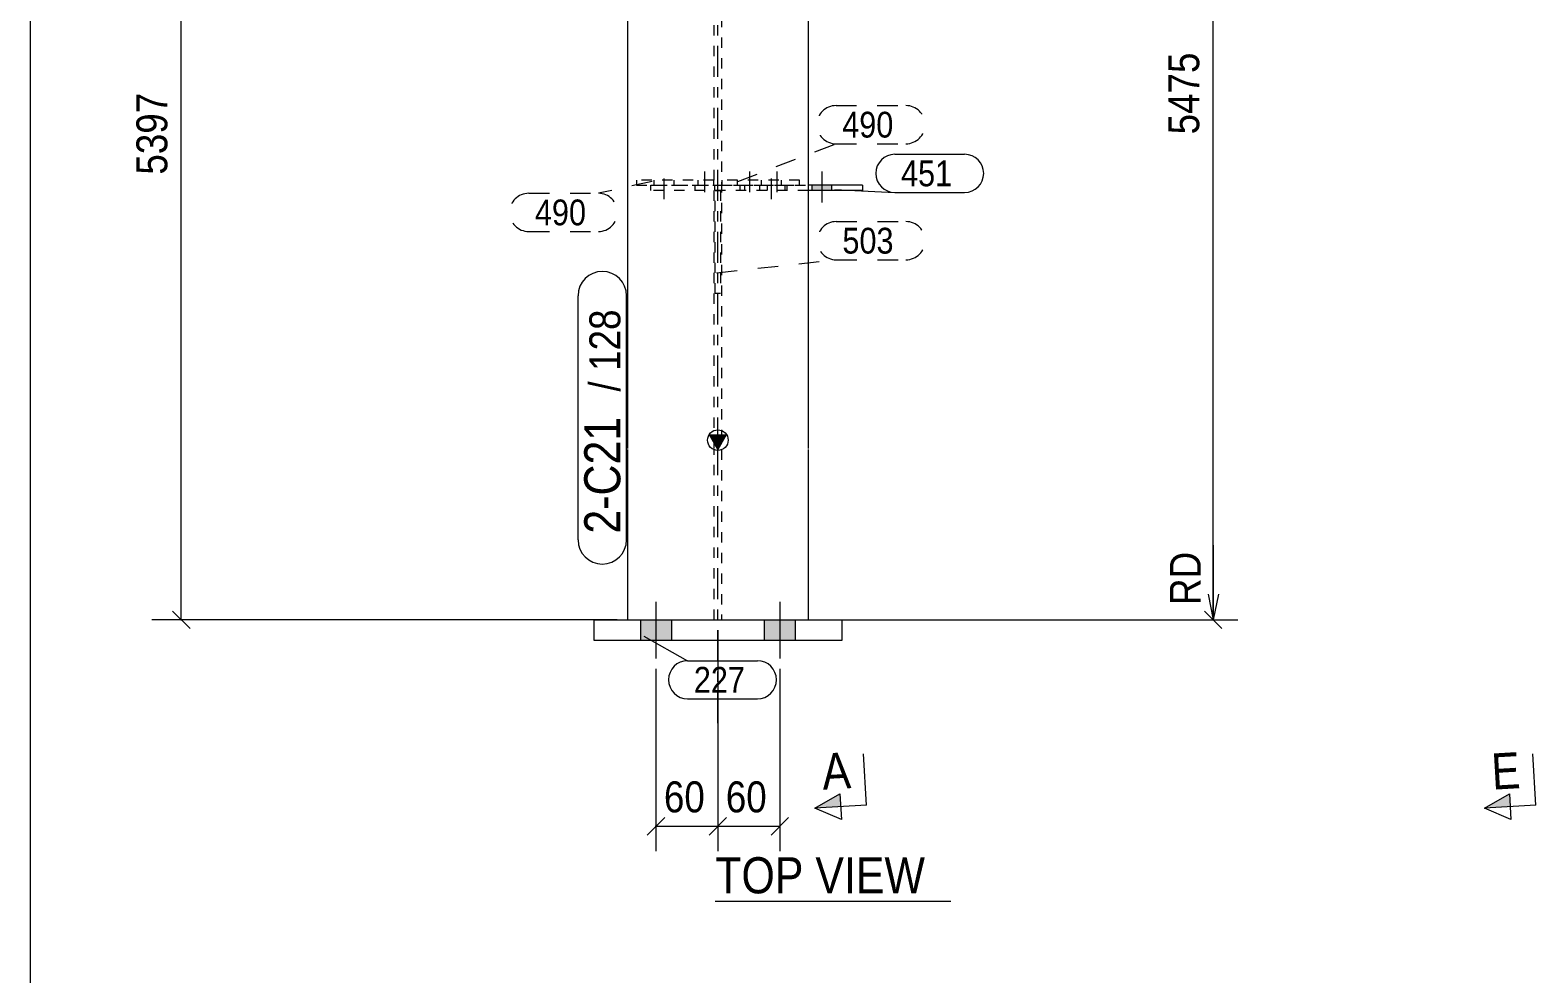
# Model space of a CAD drawing. Header units: millimetres. Extents: x 2 to 579, y 1 to 405.
# Drawn here: x 5 to 150.9, y 157.4 to 248.8 of the extents above; entities that cross this region are included whole.
import ezdxf

# ---------------------------------------------------------------- set-up
doc = ezdxf.new("R2010")
doc.units = ezdxf.units.MM
for name, pattern in [('XKITLINE00', [0]), ('XKITLINE01', [4, 1, -1, 1, -1]), ('XKITLINE02', [4, 2, -2]), ('XKITLINE03', [6, 3, -1, 1, -1])]:
    doc.linetypes.add(name, pattern=pattern)
for name, color, linetype, lineweight in [('Bolt', 3, 'Continuous', 0), ('Dimensions', 7, 'Continuous', 0), ('DrawingSheet', 5, 'Continuous', 0), ('OtherObjectType', 7, 'Continuous', 0), ('Part', 2, 'Continuous', 0), ('PartMark', 7, 'Continuous', 0), ('Section', 6, 'Continuous', 0)]:
    doc.layers.add(name, color=color, linetype=linetype, lineweight=lineweight)
doc.styles.add('ARIAL', font='ARIAL.TTF')

# ---------------------------------------------------------------- blocks, each defined once
blk = doc.blocks.new('*A37')
at = {"layer": 'Bolt'}
for points in [[(67.15, 191.68), (67.15, 189.68), (64.15, 189.68), (64.15, 191.68)], [(67.15, 191.68), (67.15, 189.68), (64.15, 189.68), (64.15, 191.68)], [(79.15, 191.68), (79.15, 189.68), (76.15, 189.68), (76.15, 191.68)], [(79.15, 191.68), (79.15, 189.68), (76.15, 189.68), (76.15, 191.68)]]:
    blk.add_hatch(color=3, dxfattribs=at).paths.add_polyline_path(points, flags=17)
at = {"layer": 'Bolt', "color": 3, "linetype": 'XKITLINE00', "lineweight": 0}
for p, q in [((65.65, 193.43), (65.65, 187.93)), ((65.65, 193.43), (65.65, 187.93)), ((77.65, 193.43), (77.65, 187.93)), ((77.65, 193.43), (77.65, 187.93)), ((64.15, 191.68), (64.15, 189.68)), ((64.15, 191.68), (64.15, 189.68)), ((67.15, 191.68), (67.15, 189.68)), ((67.15, 191.68), (67.15, 189.68)), ((76.15, 191.68), (76.15, 189.68)), ((76.15, 191.68), (76.15, 189.68)), ((79.15, 191.68), (79.15, 189.68)), ((79.15, 191.68), (79.15, 189.68))]:
    blk.add_line(p, q, dxfattribs=at)
blk = doc.blocks.new('*A38')
at = {"layer": 'Bolt', "color": 3, "linetype": 'XKITLINE02', "lineweight": 0}
for p, q in [((66.45, 232.43), (66.45, 235.43)), ((65.47, 233.78), (65.47, 234.28)), ((67.43, 233.78), (67.43, 234.28))]:
    blk.add_line(p, q, dxfattribs=at)
blk = doc.blocks.new('*A39')
at = {"layer": 'Bolt', "color": 3, "linetype": 'XKITLINE02', "lineweight": 0}
for p, q in [((76.85, 232.43), (76.85, 235.43)), ((75.87, 233.78), (75.87, 234.28)), ((77.83, 233.78), (77.83, 234.28))]:
    blk.add_line(p, q, dxfattribs=at)
blk = doc.blocks.new('*A40')
at = {"layer": 'Bolt'}
blk.add_hatch(color=3, dxfattribs=at).paths.add_polyline_path([(82.67, 233.78), (82.67, 233.28), (80.77, 233.28), (80.77, 233.78)], flags=17)
at = {"layer": 'Bolt', "color": 3, "linetype": 'XKITLINE02', "lineweight": 0}
for p, q in [((70.37, 235.12), (70.37, 232.12)), ((74.72, 235.12), (74.72, 232.12)), ((77.37, 235.12), (77.37, 232.12)), ((69.42, 233.78), (69.42, 233.28)), ((71.32, 233.78), (71.32, 233.28)), ((73.77, 233.78), (73.77, 233.28)), ((75.67, 233.78), (75.67, 233.28)), ((76.42, 233.78), (76.42, 233.28)), ((78.32, 233.78), (78.32, 233.28))]:
    blk.add_line(p, q, dxfattribs=at)
at = {"layer": 'Bolt', "color": 3, "linetype": 'XKITLINE00', "lineweight": 0}
for p, q in [((81.72, 235.12), (81.72, 232.12)), ((80.77, 233.78), (80.77, 233.28)), ((82.67, 233.78), (82.67, 233.28))]:
    blk.add_line(p, q, dxfattribs=at)
blk = doc.blocks.new('*A44')
at = {"layer": 'Part'}
blk.add_hatch(color=2, dxfattribs=at).paths.add_polyline_path([(70.85, 209.59), (72.45, 209.59), (71.65, 208.19)], flags=17)
at = {"layer": 'Part', "color": 7, "linetype": 'XKITLINE03', "lineweight": 0}
for p, q in [((71.65, 250.18), (71.65, 363.55)), ((71.65, 208.28), (71.65, 250.08)), ((71.65, 181.68), (71.65, 208.18))]:
    blk.add_line(p, q, dxfattribs=at)
at = {"layer": 'Part', "color": 2, "linetype": 'XKITLINE00', "lineweight": 0}
for p, q in [((80.4, 355.4), (62.9, 355.4)), ((62.9, 355.4), (62.9, 250.18)), ((80.4, 355.4), (80.4, 327.13)), ((80.4, 326.24), (80.4, 250.18)), ((62.9, 250.08), (62.9, 208.28)), ((80.4, 250.08), (80.4, 208.28)), ((71.65, 208.19), (70.85, 209.59)), ((70.85, 209.59), (72.45, 209.59)), ((72.45, 209.59), (71.65, 208.19)), ((62.9, 208.18), (62.9, 191.68)), ((80.4, 208.18), (80.4, 191.68))]:
    blk.add_line(p, q, dxfattribs=at)
at = {"layer": 'Part', "color": 7, "linetype": 'XKITLINE01', "lineweight": 0}
for p, q in [((71.3, 355.28), (62.9, 355.28)), ((71.3, 250.18), (71.3, 355.28)), ((72, 355.28), (72, 250.18)), ((72, 355.28), (80.4, 355.28)), ((80.4, 355.28), (80.4, 326.24)), ((62.9, 351.82), (71.3, 351.82)), ((62.9, 351.71), (80.4, 351.71)), ((72, 351.82), (80.4, 351.82)), ((80.4, 327.13), (80.4, 326.25)), ((80.4, 326.25), (80.4, 326.24)), ((71.3, 208.28), (71.3, 250.08)), ((72, 250.08), (72, 208.28)), ((71.3, 191.68), (71.3, 208.18)), ((72, 208.18), (72, 191.68)), ((62.9, 191.68), (80.4, 191.68))]:
    blk.add_line(p, q, dxfattribs=at)
at = {"layer": 'Part', "color": 2, "linetype": 'XKITLINE00', "lineweight": 0}
blk.add_circle((71.65, 209.09), 1, dxfattribs=at)
blk = doc.blocks.new('*A48')
at = {"layer": 'Part', "color": 2, "linetype": 'XKITLINE00', "lineweight": 0}
for p, q in [((59.65, 189.68), (59.65, 191.68)), ((59.65, 191.68), (83.65, 191.68)), ((83.65, 191.68), (83.65, 189.68)), ((83.65, 189.68), (59.65, 189.68))]:
    blk.add_line(p, q, dxfattribs=at)
blk = doc.blocks.new('*A52')
at = {"layer": 'Part', "color": 7, "linetype": 'XKITLINE01', "lineweight": 0}
for p, q in [((71.25, 234.28), (63.75, 234.28)), ((63.75, 234.28), (63.75, 233.78)), ((63.75, 233.78), (71.25, 233.78)), ((69.75, 233.78), (69.75, 234.28)), ((71.25, 233.78), (71.25, 234.28))]:
    blk.add_line(p, q, dxfattribs=at)
blk = doc.blocks.new('*A53')
at = {"layer": 'Part', "color": 7, "linetype": 'XKITLINE01', "lineweight": 0}
for p, q in [((79.55, 234.28), (72.05, 234.28)), ((72.05, 234.28), (72.05, 233.78)), ((72.05, 233.78), (79.55, 233.78)), ((73.55, 233.78), (73.55, 234.28)), ((79.55, 233.78), (79.55, 234.28))]:
    blk.add_line(p, q, dxfattribs=at)
blk = doc.blocks.new('*A54')
at = {"layer": 'Part', "color": 7, "linetype": 'XKITLINE01', "lineweight": 0}
for p, q in [((71.4, 233.28), (71.9, 233.28)), ((71.4, 223.28), (71.4, 233.28)), ((71.4, 233.28), (71.9, 233.28)), ((71.9, 233.28), (71.9, 223.28)), ((71.9, 223.28), (71.4, 223.28))]:
    blk.add_line(p, q, dxfattribs=at)
blk = doc.blocks.new('*A55')
at = {"layer": 'Part', "color": 7, "linetype": 'XKITLINE01', "lineweight": 0}
for p, q in [((65.15, 233.28), (65.15, 233.78)), ((65.15, 233.78), (80.4, 233.78)), ((74.27, 233.28), (74.27, 233.78)), ((78.15, 233.78), (78.15, 233.28)), ((80.4, 233.28), (65.15, 233.28))]:
    blk.add_line(p, q, dxfattribs=at)
at = {"layer": 'Part', "color": 2, "linetype": 'XKITLINE00', "lineweight": 0}
for p, q in [((85.65, 233.78), (80.4, 233.78)), ((85.65, 233.78), (85.65, 233.28)), ((85.65, 233.28), (80.4, 233.28))]:
    blk.add_line(p, q, dxfattribs=at)
blk = doc.blocks.new('*A102')
at = {"layer": 'DrawingSheet', "color": 5, "linetype": 'XKITLINE00', "lineweight": 0}
blk.add_line((5, 405), (5, 5), dxfattribs=at)
blk = doc.blocks.new('*A162')
at = {"layer": 'Dimensions', "color": 7, "linetype": 'XKITLINE00', "lineweight": 0}
for p, q in [((71.65, 190.68), (71.65, 169.28)), ((65.65, 186.93), (65.65, 169.28)), ((66.5, 172.53), (64.8, 170.83)), ((72.5, 172.53), (70.8, 170.83)), ((65.65, 171.68), (71.65, 171.68))]:
    blk.add_line(p, q, dxfattribs=at)
at = {"layer": 'Dimensions', "color": 3}
for p in [(65.65, 171.68), (71.65, 171.68)]:
    blk.add_point(p, dxfattribs=at)
at = {"layer": 'Dimensions', "color": 3, "style": 'ARIAL', "width": 0.85}
blk.add_text('60', height=3, dxfattribs=at).set_placement((66.42, 173.03))
blk = doc.blocks.new('*A163')
at = {"layer": 'Dimensions', "color": 7, "linetype": 'XKITLINE00', "lineweight": 0}
for p, q in [((71.65, 190.68), (71.65, 169.28)), ((77.65, 186.93), (77.65, 169.28)), ((72.5, 172.53), (70.8, 170.83)), ((78.5, 172.53), (76.8, 170.83)), ((71.65, 171.68), (77.65, 171.68))]:
    blk.add_line(p, q, dxfattribs=at)
at = {"layer": 'Dimensions', "color": 3}
for p in [(71.65, 171.68), (77.65, 171.68)]:
    blk.add_point(p, dxfattribs=at)
at = {"layer": 'Dimensions', "color": 3, "style": 'ARIAL', "width": 0.85}
blk.add_text('60', height=3, dxfattribs=at).set_placement((72.42, 173.03))
blk = doc.blocks.new('*A170')
at = {"layer": 'PartMark', "color": 7, "linetype": 'XKITLINE00', "lineweight": 0}
for p, q in [((88.8, 236.78), (95.56, 236.78)), ((83, 233.38), (88.8, 233.08)), ((88.8, 233.08), (95.56, 233.08))]:
    blk.add_line(p, q, dxfattribs=at)
for centre, start, end in [((88.8, 234.93), 90, 270), ((95.56, 234.93), 270, 90)]:
    blk.add_arc(centre, 1.85, start, end, dxfattribs=at)
at = {"layer": 'PartMark', "color": 3, "style": 'ARIAL', "width": 0.85}
blk.add_text('451', height=2.5, dxfattribs=at).set_placement((89.4, 233.68))
blk = doc.blocks.new('*A171')
at = {"layer": 'PartMark', "color": 7, "linetype": 'XKITLINE02', "lineweight": 0}
for p, q in [((83.12, 230.26), (89.88, 230.26)), ((71.53, 225.31), (83.12, 226.56)), ((83.12, 226.56), (89.88, 226.56))]:
    blk.add_line(p, q, dxfattribs=at)
for centre, start, end in [((83.12, 228.41), 90, 270), ((89.88, 228.41), 270, 90)]:
    blk.add_arc(centre, 1.85, start, end, dxfattribs=at)
at = {"layer": 'PartMark', "color": 3, "style": 'ARIAL', "width": 0.85}
blk.add_text('503', height=2.5, dxfattribs=at).set_placement((83.72, 227.16))
blk = doc.blocks.new('*A172')
at = {"layer": 'PartMark', "color": 7, "linetype": 'XKITLINE02', "lineweight": 0}
for p, q in [((83.1, 241.5), (89.87, 241.5)), ((73.58, 234.15), (83.1, 237.8)), ((83.1, 237.8), (89.87, 237.8))]:
    blk.add_line(p, q, dxfattribs=at)
for centre, start, end in [((83.1, 239.65), 90, 270), ((89.87, 239.65), 270, 90)]:
    blk.add_arc(centre, 1.85, start, end, dxfattribs=at)
at = {"layer": 'PartMark', "color": 3, "style": 'ARIAL', "width": 0.85}
blk.add_text('490', height=2.5, dxfattribs=at).set_placement((83.7, 238.4))
blk = doc.blocks.new('*A173')
at = {"layer": 'PartMark', "color": 7, "linetype": 'XKITLINE02', "lineweight": 0}
for p, q in [((65.28, 234.15), (60.08, 233)), ((53.32, 233), (60.08, 233)), ((53.32, 229.3), (60.08, 229.3))]:
    blk.add_line(p, q, dxfattribs=at)
for centre, start, end in [((53.32, 231.15), 90, 270), ((60.08, 231.15), 270, 90)]:
    blk.add_arc(centre, 1.85, start, end, dxfattribs=at)
at = {"layer": 'PartMark', "color": 3, "style": 'ARIAL', "width": 0.85}
blk.add_text('490', height=2.5, dxfattribs=at).set_placement((53.92, 229.9))
blk = doc.blocks.new('*A177')
at = {"layer": 'PartMark', "color": 7, "linetype": 'XKITLINE00', "lineweight": 0}
for p, q in [((64.48, 190.11), (68.72, 187.72)), ((68.72, 187.72), (75.48, 187.72)), ((68.72, 184.02), (75.48, 184.02))]:
    blk.add_line(p, q, dxfattribs=at)
for centre, start, end in [((68.72, 185.87), 90, 270), ((75.48, 185.87), 270, 90)]:
    blk.add_arc(centre, 1.85, start, end, dxfattribs=at)
at = {"layer": 'PartMark', "color": 3, "style": 'ARIAL', "width": 0.85}
blk.add_text('227', height=2.5, dxfattribs=at).set_placement((69.32, 184.62))
blk = doc.blocks.new('*A181')
at = {"layer": 'PartMark', "color": 7, "linetype": 'XKITLINE00', "lineweight": 0}
for p, q in [((58.1, 199.43), (58.1, 223.08)), ((62.8, 199.43), (62.8, 223.08))]:
    blk.add_line(p, q, dxfattribs=at)
for centre, start, end in [((60.45, 223.08), 0, 180), ((60.45, 199.43), 180, 0)]:
    blk.add_arc(centre, 2.35, start, end, dxfattribs=at)
at = {"layer": 'PartMark', "color": 3, "style": 'ARIAL', "width": 0.85}
for s, p in [('128', (62.2, 215.8)), ('/', (62.2, 213.79))]:
    blk.add_text(s, height=3, rotation=90.0002, dxfattribs=at).set_placement(p)
at = {"layer": 'PartMark', "color": 1, "style": 'ARIAL', "width": 0.85}
blk.add_text('2-C21', height=3.5, rotation=90.0002, dxfattribs=at).set_placement((62.2, 200.03))
blk = doc.blocks.new('*A182')
at = {"layer": 'Section'}
for points in [[(110.66, 381.59), (108.09, 382.7), (110.58, 382.84)], [(148.43, 173.57), (145.93, 173.43), (148.36, 174.82)]]:
    blk.add_hatch(color=3, dxfattribs=at).paths.add_polyline_path(points, flags=17)
at = {"layer": 'Section', "color": 3, "linetype": 'XKITLINE00', "lineweight": 0}
for p, q in [((108.09, 382.7), (110.51, 384.09)), ((110.66, 381.59), (110.51, 384.09)), ((108.09, 382.7), (110.66, 381.59)), ((145.93, 173.43), (148.36, 174.82)), ((148.36, 174.82), (148.5, 172.32)), ((148.5, 172.32), (145.93, 173.43))]:
    blk.add_line(p, q, dxfattribs=at)
at = {"layer": 'Section', "color": 1, "linetype": 'XKITLINE00', "lineweight": 0}
for p, q in [((113.08, 382.99), (108.09, 382.7)), ((113.08, 382.99), (113.37, 377.99)), ((150.92, 173.72), (150.63, 178.71)), ((150.92, 173.72), (145.93, 173.43))]:
    blk.add_line(p, q, dxfattribs=at)
at = {"layer": 'Section', "color": 7, "style": 'ARIAL', "width": 0.85}
for p in [(109.28, 377.51), (146.72, 175.22)]:
    blk.add_text('E', height=3.5, rotation=3.3117, dxfattribs=at).set_placement(p)
blk = doc.blocks.new('*A183')
at = {"layer": 'Section'}
for points in [[(46.46, 369.92), (43.89, 371.02), (46.39, 371.16)], [(83.55, 173.57), (81.06, 173.43), (83.48, 174.82)]]:
    blk.add_hatch(color=3, dxfattribs=at).paths.add_polyline_path(points, flags=17)
at = {"layer": 'Section', "color": 3, "linetype": 'XKITLINE00', "lineweight": 0}
for p, q in [((43.89, 371.02), (46.31, 372.41)), ((46.46, 369.92), (46.31, 372.41)), ((43.89, 371.02), (46.46, 369.92)), ((81.06, 173.43), (83.48, 174.82)), ((83.48, 174.82), (83.63, 172.32)), ((83.63, 172.32), (81.06, 173.43))]:
    blk.add_line(p, q, dxfattribs=at)
at = {"layer": 'Section', "color": 1, "linetype": 'XKITLINE00', "lineweight": 0}
for p, q in [((48.88, 371.31), (43.89, 371.02)), ((48.88, 371.31), (49.17, 366.32)), ((86.05, 173.72), (85.76, 178.71)), ((86.05, 173.72), (81.06, 173.43))]:
    blk.add_line(p, q, dxfattribs=at)
at = {"layer": 'Section', "color": 7, "style": 'ARIAL', "width": 0.85}
for p in [(45.08, 365.83), (81.84, 175.22)]:
    blk.add_text('A', height=3.5, rotation=3.3117, dxfattribs=at).set_placement(p)
blk = doc.blocks.new('*A184')
at = {"layer": 'OtherObjectType', "color": 7, "linetype": 'XKITLINE00', "lineweight": 0}
blk.add_line((71.4, 164.43), (94.22, 164.43), dxfattribs=at)
at = {"layer": 'OtherObjectType', "color": 7, "style": 'ARIAL', "width": 0.85}
blk.add_text('TOP VIEW', height=3.5, dxfattribs=at).set_placement((71.4, 165.18))
blk = doc.blocks.new('*A190')
at = {"layer": 'Dimensions', "color": 7, "linetype": 'XKITLINE00', "lineweight": 0}
for p, q in [((18.8, 287.68), (20.5, 285.99)), ((62.3, 286.83), (16.8, 286.83)), ((19.65, 191.68), (19.65, 286.83)), ((61.9, 191.68), (16.8, 191.68)), ((18.8, 192.53), (20.5, 190.83))]:
    blk.add_line(p, q, dxfattribs=at)
at = {"layer": 'Dimensions', "color": 3}
for p in [(19.65, 286.83), (19.65, 191.68)]:
    blk.add_point(p, dxfattribs=at)
at = {"layer": 'Dimensions', "color": 3, "style": 'ARIAL', "width": 0.85}
blk.add_text('5397', height=3, dxfattribs=at).set_placement((20.95, 288.03))
blk.add_text('5397', height=3, rotation=90.0002, dxfattribs=at).set_placement((18.3, 234.81))
blk = doc.blocks.new('*A194')
at = {"layer": 'Dimensions', "color": 7, "linetype": 'XKITLINE00', "lineweight": 0}
for p, q in [((118.8, 295.48), (120.5, 293.79)), ((77.65, 294.64), (122.05, 294.64)), ((119.65, 191.68), (119.65, 294.64)), ((119.65, 198.9), (119.65, 191.68)), ((119.15, 194.18), (119.65, 191.68)), ((120.15, 194.18), (119.65, 191.68)), ((81.4, 191.68), (122.05, 191.68)), ((81.4, 191.68), (122.05, 191.68)), ((118.8, 192.53), (120.5, 190.83))]:
    blk.add_line(p, q, dxfattribs=at)
at = {"layer": 'Dimensions', "color": 3}
for p in [(119.65, 294.64), (119.65, 191.68)]:
    blk.add_point(p, dxfattribs=at)
at = {"layer": 'Dimensions', "color": 7}
blk.add_point((119.65, 191.68), dxfattribs=at)
at = {"layer": 'Dimensions', "color": 3, "style": 'ARIAL', "width": 0.85}
blk.add_text('5475', height=3, dxfattribs=at).set_placement((104.95, 295.84))
for s, p in [('5475', (118.3, 238.71)), ('RD', (118.45, 193.12))]:
    blk.add_text(s, height=3, rotation=90.0002, dxfattribs=at).set_placement(p)

msp = doc.modelspace()

# ---------------------------------------------------------------- block references
at = {"lineweight": 0}
for name in ['*A102', '*A182', '*A183', '*A194', '*A190', '*A172', '*A170', '*A38', '*A40', '*A39', '*A173', '*A52', '*A55', '*A53', '*A54', '*A171', '*A181', '*A37', '*A48', '*A177', '*A162', '*A163', '*A184']:
    msp.add_blockref(name, (0, 0), dxfattribs=at)
at = {"layer": 'Part', "lineweight": 0}
msp.add_blockref('*A44', (0, 0), dxfattribs=at)

doc.saveas('drawing.dxf')
